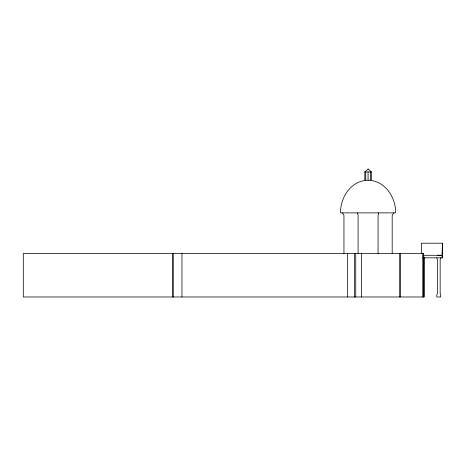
<?xml version="1.0" encoding="UTF-8"?>
<svg xmlns="http://www.w3.org/2000/svg" width="466" height="466" viewBox="0 0 466 466"><rect width="100%" height="100%" fill="white"/><g stroke="black" fill="none" stroke-linecap="round" stroke-linejoin="round"><path stroke-width="0.7" d="M442.345 243.817L442.391 243.211L421.357 243.211L421.357 253.533M378.66 212.88L378.06 215.42L378.06 253.481M423.215 255.292L442.048 255.292L442.397 243.468M440.76 257.832L440.149 259.644L440.149 293.353L440.673 294.803L440.673 296.982L436.846 296.982L436.846 294.803L437.364 293.353L437.364 259.644L436.758 257.832M393.636 212.88L392.186 215.42L392.186 253.481M368.105 169.018L371.338 171.919L371.338 180.26L364.814 180.26L364.814 171.919L368.099 169.018M364.476 180.534C349.535 182.987 340.291 198.539 340.524 212.88L395.622 212.88C395.855 198.539 386.611 182.987 371.67 180.534M364.814 171.919L371.338 171.919M423.233 253.481L23.3 253.481L23.3 296.982L424.142 296.982L424.142 257.104M422.627 257.832L442.7 257.832L442.391 243.211M437.347 255.286L442.048 255.292L442.048 257.832M342.516 212.88L343.96 215.42L343.96 253.481M357.486 212.88L358.086 215.42L358.086 253.481M423.897 257.104L423.897 296.982M423.215 253.481L423.215 296.982M422.907 253.481L422.907 296.982M400.143 253.481L400.143 296.982M399.892 253.481L399.892 296.982M370.383 171.919L370.383 180.26M368.076 171.919L368.076 180.26M365.769 171.919L365.769 180.26M361.465 253.481L361.465 296.982M355.739 253.481L355.739 296.982M354.469 253.481L354.469 296.982M347.438 253.481L347.438 296.982M181.961 253.481L181.961 296.982M172.973 253.481L172.973 296.982M172.938 253.481L172.938 296.982"/></g></svg>
